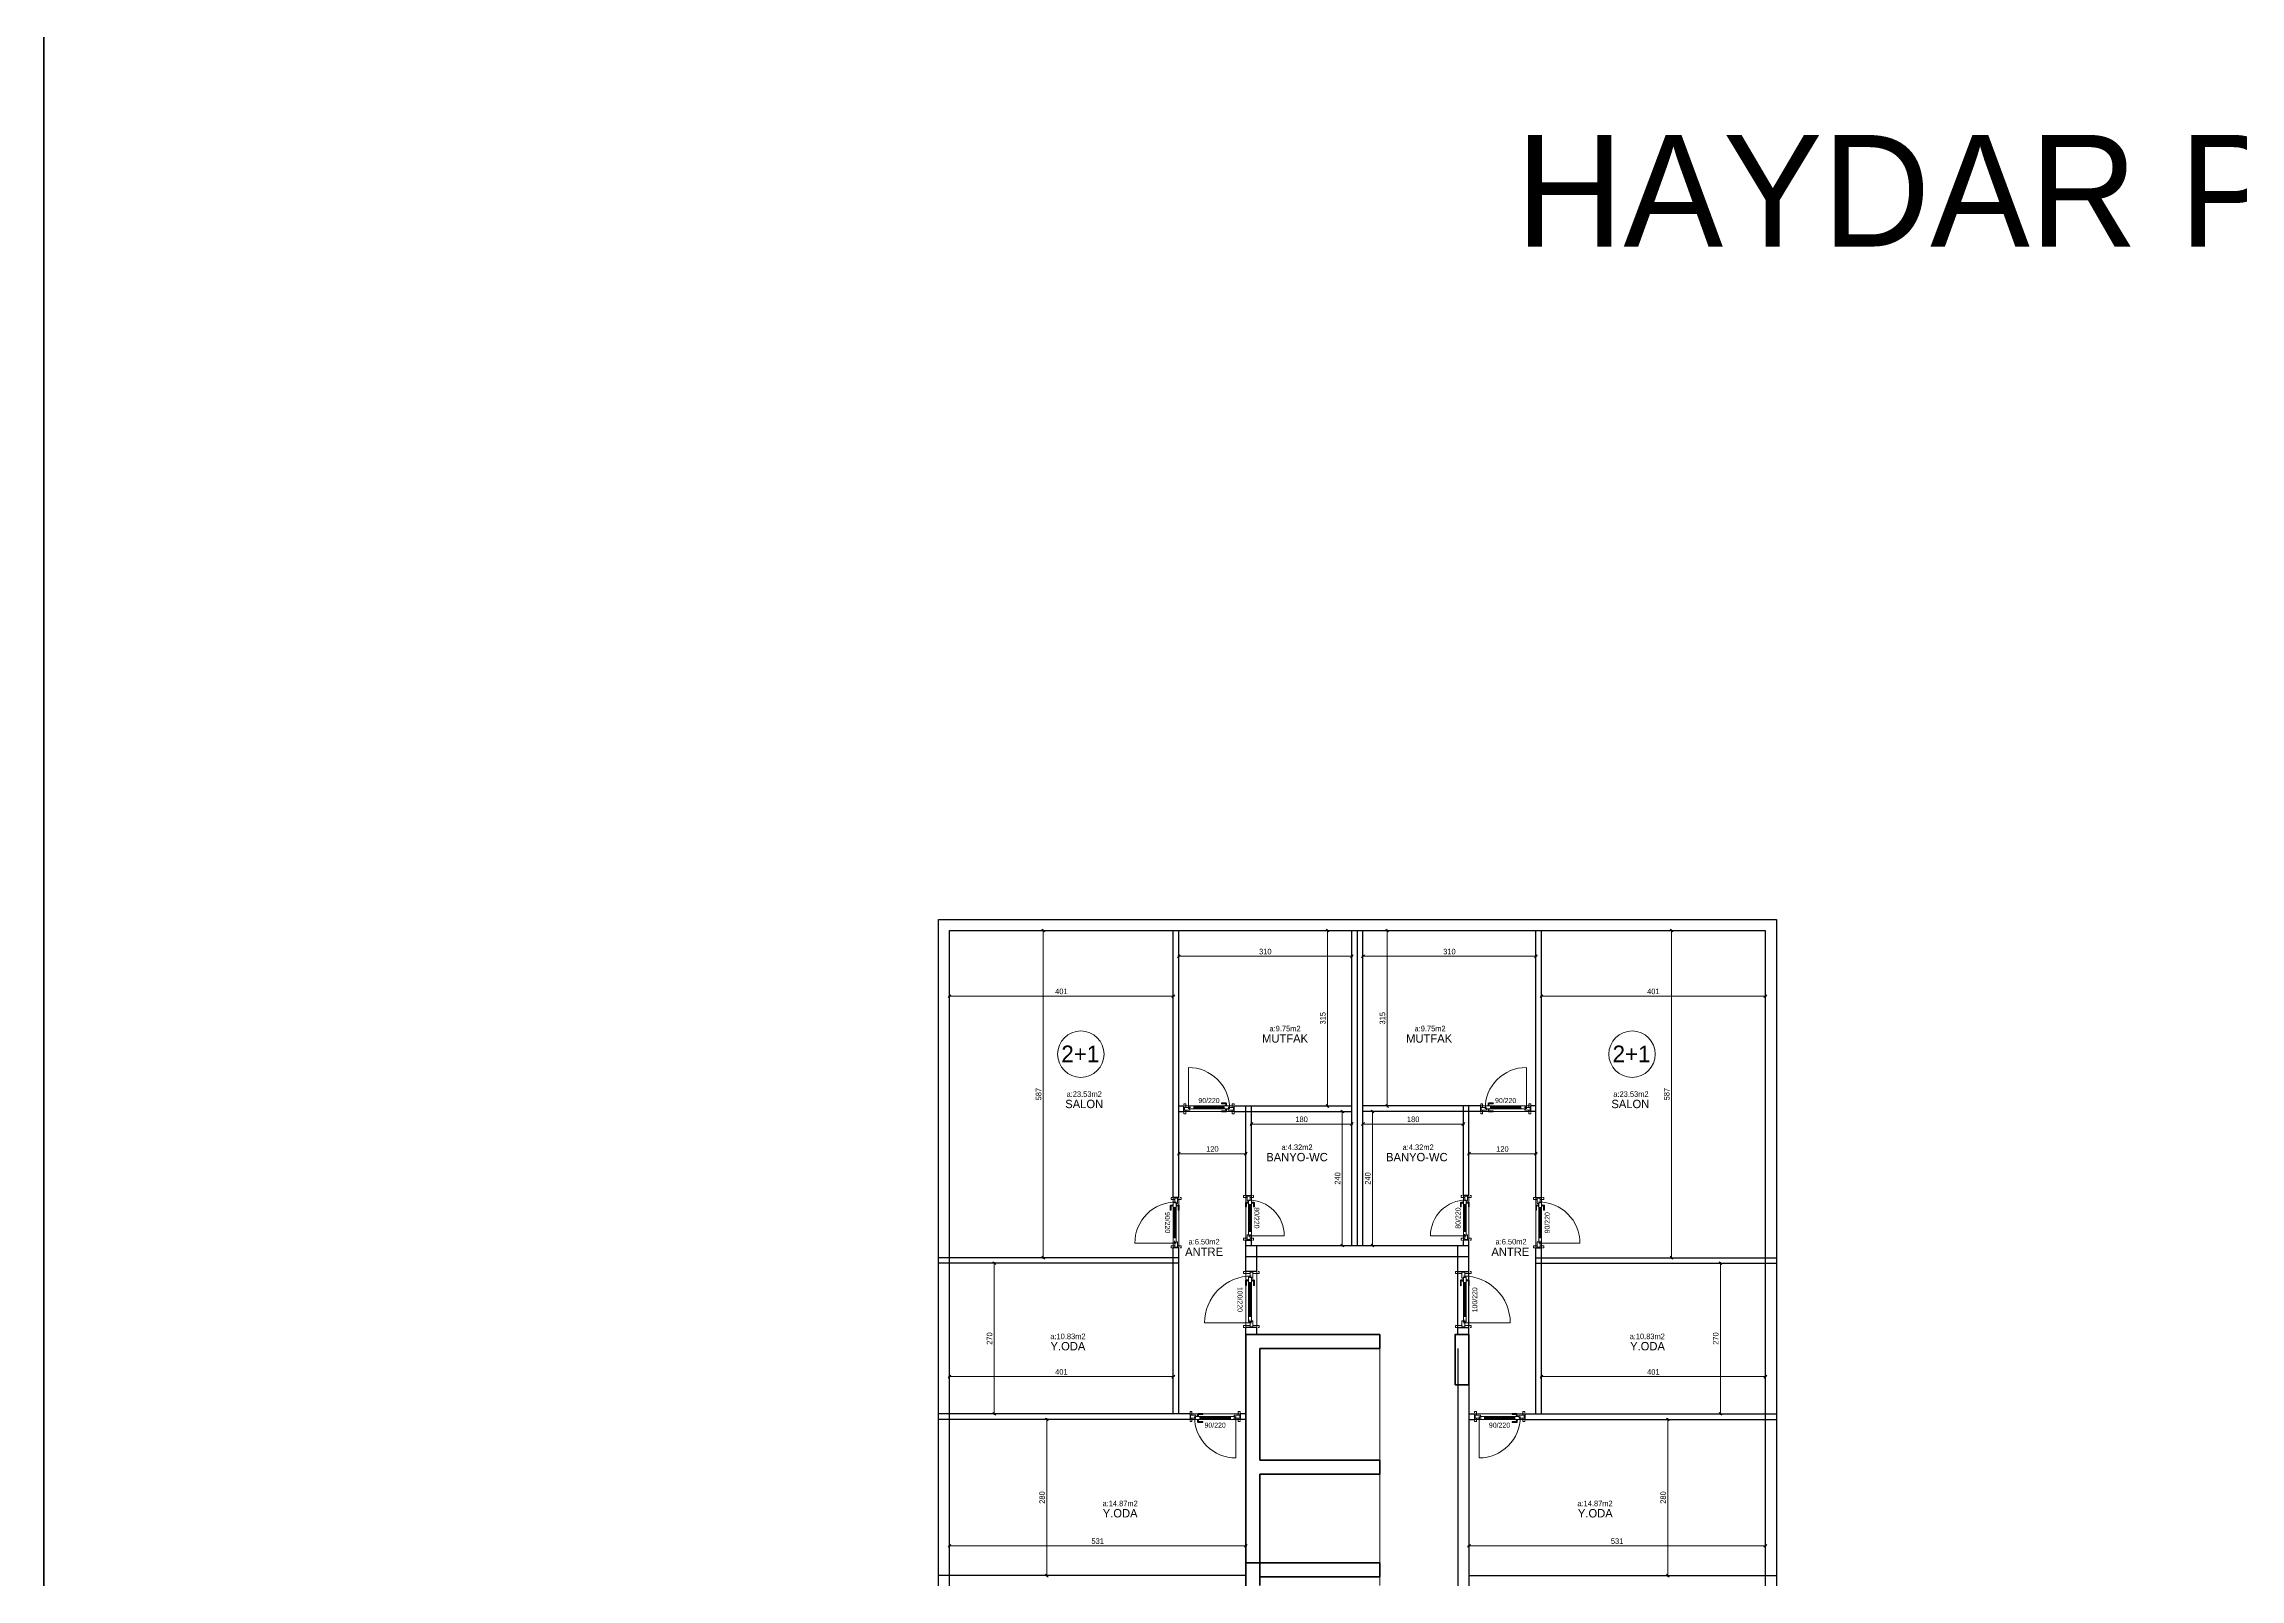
# Model space of a CAD drawing. Header units: centimetres. Extents: x 562865 to 1310255, y -148070 to 32737.
# Drawn here: x 618943 to 622880, y 3708 to 6461 of the extents above; entities that cross this region are included whole.
import ezdxf
from ezdxf.enums import TextEntityAlignment as Align

# ---------------------------------------------------------------- set-up
doc = ezdxf.new("R2010")
doc.units = ezdxf.units.CM
doc.header["$LTSCALE"] = 2.5
doc.layers.get('0').update_dxf_attribs({"color": 86})
for name, color, linetype in [('alan', 7, 'Continuous'), ('kapi-yazi', 7, 'Continuous'), ('mahal', 7, 'Continuous')]:
    doc.layers.add(name, color=color, linetype=linetype)
for name, color, linetype, lineweight in [('DUVAR', 4, 'Continuous', 30), ('duvar-kesim', 7, 'Continuous', 0), ('iç ölçü', 106, 'Continuous', 18), ('kapi', 9, 'Continuous', 0), ('kolon', 1, 'Continuous', 53), ('Z_YOL_ADI', 7, 'Continuous', 0)]:
    doc.layers.add(name, color=color, linetype=linetype, lineweight=lineweight)
doc.styles.add('PINAR', font='comic.ttf')
doc.dimstyles.new('TEMİZ ÖLÇÜ', dxfattribs={"dimtxt": 10, "dimasz": 5, "dimexe": 1.8, "dimexo": 0.625, "dimgap": 3, "dimtad": 1, "dimdec": 0, "dimrnd": 0.5, "dimzin": 1, "dimdsep": 46, "dimtxsty": 'PINAR', "dimblk": 'OBLIQUE', "dimcen": 0.9, "dimdle": 2, "dimclrd": 256, "dimclre": 256, "dimclrt": 7, "dimadec": 0, "dimazin": 0, "dimtfac": 1, "dimtdec": 0, "dimtofl": 0, "dimtmove": 2, "dimatfit": 2, "dimfxl": 10, "dimfxlon": 1, "dimlwd": -1, "dimlwe": -1, "dimarcsym": 0})

# ---------------------------------------------------------------- blocks, each defined once
blk = doc.blocks.new('fm-door1')
at = {"linetype": 'Continuous'}
for p, q in [((0, 25), (0, -25)), ((100, 25), (0, 25)), ((80, 32), (80, 0)), ((84, 28), (128, 28)), ((90, 50), (910, 50)), ((90, 50), (90, 30)), ((100, 30), (90, 30)), ((100, 30), (100, -5)), ((100, 30), (100, -5)), ((100, 0), (900, 0)), ((190, 50), (190, 0)), ((810, 50), (810, 0)), ((910, 30), (900, 30)), ((900, 30), (900, -5)), ((900, 25), (1000, 25)), ((910, 50), (910, 30)), ((1000, 25), (1000, -25)), ((110, -25), (0, -25)), ((100, -5), (110, -5)), ((110, -5), (100, -5)), ((110, -5), (110, -25)), ((110, -25), (110, -5)), ((890, -25), (890, -5)), ((890, -5), (900, -5)), ((890, -25), (1000, -25))]:
    blk.add_line(p, q, dxfattribs=at)
at = {"color": 8, "linetype": 'Continuous'}
for p, q in [((190, 35), (810, 35)), ((190, 15), (810, 15))]:
    blk.add_line(p, q, dxfattribs=at)
at = {"linetype": 'Continuous'}
for points in [[(858, 58), (858, 89, 0.414214), (842, 104), (759, 104, 1), (759, 89), (835, 89, -0.414214), (842, 81), (842, 58)], [(858, -8), (858, -39, -0.414214), (842, -54), (759, -54, -1), (759, -39), (835, -39, 0.414214), (842, -31), (842, -8)]]:
    blk.add_lwpolyline(points, format="xyb", dxfattribs=at)
for points in [[(869, 50), (869, 58), (831, 58), (831, 50)], [(869, 0), (869, -8), (831, -8), (831, 0)]]:
    blk.add_lwpolyline(points, dxfattribs=at)
blk.add_circle((84, 32), 4.26, dxfattribs=at)
blk = doc.blocks.new('_Oblique')
at = {"color": 0, "linetype": 'ByBlock', "lineweight": -2}
blk.add_line((-0.5, -0.5), (0.5, 0.5), dxfattribs=at)
blk = doc.blocks.new('*D1067')
at = {"layer": 'Defpoints', "color": 0}
for p in [(620632.1, 4274.7), (620646.8, 4274.7), (620632.1, 4004.7)]:
    blk.add_point(p, dxfattribs=at)
at = {"layer": 'iç ölçü'}
for p, q in [((620636.8, 4274.7), (620648.6, 4274.7)), ((620646.8, 4002.7), (620646.8, 4276.7)), ((620636.8, 4004.7), (620648.6, 4004.7))]:
    blk.add_line(p, q, dxfattribs=at)
at = {"layer": 'iç ölçü', "linetype": 'ByBlock', "xscale": 5, "yscale": 5, "zscale": 5}
for p, rotation in [((620646.8, 4274.7), 90), ((620646.8, 4004.7), 270)]:
    blk.add_blockref('_Oblique', p, dxfattribs=dict(at, rotation=rotation))
at = {"layer": 'iç ölçü', "color": 7, "insert": (620638.3, 4139.7), "char_height": 10, "attachment_point": 5, "rotation": 90, "style": 'PINAR'}
blk.add_mtext('270', dxfattribs=at)
blk = doc.blocks.new('*D1068')
at = {"layer": 'Defpoints', "color": 0}
for p in [(620967.7, 4071.4), (620566.5, 4044.2), (620967.7, 4044.2)]:
    blk.add_point(p, dxfattribs=at)
at = {"layer": 'iç ölçü'}
for p, q in [((620564.5, 4071.4), (620969.7, 4071.4)), ((620566.5, 4061.4), (620566.5, 4073.2)), ((620967.7, 4061.4), (620967.7, 4073.2))]:
    blk.add_line(p, q, dxfattribs=at)
at = {"layer": 'iç ölçü', "linetype": 'ByBlock', "xscale": 5, "yscale": 5, "zscale": 5, "rotation": 180}
blk.add_blockref('_Oblique', (620566.5, 4071.4), dxfattribs=at)
at = {"layer": 'iç ölçü', "linetype": 'ByBlock', "xscale": 5, "yscale": 5, "zscale": 5}
blk.add_blockref('_Oblique', (620967.7, 4071.4), dxfattribs=at)
at = {"layer": 'iç ölçü', "color": 7, "insert": (620767.1, 4079.8), "char_height": 10, "attachment_point": 5, "style": 'PINAR'}
blk.add_mtext('401', dxfattribs=at)
blk = doc.blocks.new('*D1069')
at = {"layer": 'Defpoints', "color": 0}
for p in [(620741, 3994.7), (620833.4, 3994.7), (620833.4, 3714.7)]:
    blk.add_point(p, dxfattribs=at)
at = {"layer": 'iç ölçü'}
for p, q in [((620751, 3994.7), (620739.2, 3994.7)), ((620741, 3712.7), (620741, 3996.7)), ((620751, 3714.7), (620739.2, 3714.7))]:
    blk.add_line(p, q, dxfattribs=at)
at = {"layer": 'iç ölçü', "linetype": 'ByBlock', "xscale": 5, "yscale": 5, "zscale": 5}
for p, rotation in [((620741, 3994.7), 90), ((620741, 3714.7), 270)]:
    blk.add_blockref('_Oblique', p, dxfattribs=dict(at, rotation=rotation))
at = {"layer": 'iç ölçü', "color": 7, "insert": (620732.6, 3854.7), "char_height": 10, "attachment_point": 5, "rotation": 90, "style": 'PINAR'}
blk.add_mtext('280', dxfattribs=at)
blk = doc.blocks.new('*D1070')
at = {"layer": 'Defpoints', "color": 0}
for p in [(620566.5, 3768.9), (621097.7, 3768.9), (621097.7, 3767.9)]:
    blk.add_point(p, dxfattribs=at)
at = {"layer": 'iç ölçü'}
for p, q in [((620564.5, 3767.9), (621099.7, 3767.9)), ((620566.5, 3768.3), (620566.5, 3766.1)), ((621097.7, 3768.3), (621097.7, 3766.1))]:
    blk.add_line(p, q, dxfattribs=at)
at = {"layer": 'iç ölçü', "linetype": 'ByBlock', "xscale": 5, "yscale": 5, "zscale": 5, "rotation": 180}
blk.add_blockref('_Oblique', (620566.5, 3767.9), dxfattribs=at)
at = {"layer": 'iç ölçü', "linetype": 'ByBlock', "xscale": 5, "yscale": 5, "zscale": 5}
blk.add_blockref('_Oblique', (621097.7, 3767.9), dxfattribs=at)
at = {"layer": 'iç ölçü', "color": 7, "insert": (620832.1, 3776.4), "char_height": 10, "attachment_point": 5, "style": 'PINAR'}
blk.add_mtext('531', dxfattribs=at)
blk = doc.blocks.new('*D1071')
at = {"layer": 'Defpoints', "color": 0}
for p in [(620734.6, 4871.2), (620812.5, 4871.2), (620812.5, 4284.7)]:
    blk.add_point(p, dxfattribs=at)
at = {"layer": 'iç ölçü'}
for p, q in [((620744.6, 4871.2), (620732.8, 4871.2)), ((620734.6, 4282.7), (620734.6, 4873.2)), ((620744.6, 4284.7), (620732.8, 4284.7))]:
    blk.add_line(p, q, dxfattribs=at)
at = {"layer": 'iç ölçü', "linetype": 'ByBlock', "xscale": 5, "yscale": 5, "zscale": 5}
for p, rotation in [((620734.6, 4871.2), 90), ((620734.6, 4284.7), 270)]:
    blk.add_blockref('_Oblique', p, dxfattribs=dict(at, rotation=rotation))
at = {"layer": 'iç ölçü', "color": 7, "insert": (620726.2, 4577.9), "char_height": 10, "attachment_point": 5, "rotation": 90, "style": 'PINAR'}
blk.add_mtext('587', dxfattribs=at)
blk = doc.blocks.new('*D1072')
at = {"layer": 'Defpoints', "color": 0}
for p in [(620566.5, 4731.4), (620967.7, 4753.7), (620967.7, 4731.4)]:
    blk.add_point(p, dxfattribs=at)
at = {"layer": 'iç ölçü'}
for p, q in [((620564.5, 4753.7), (620969.7, 4753.7)), ((620566.5, 4743.7), (620566.5, 4755.5)), ((620967.7, 4743.7), (620967.7, 4755.5))]:
    blk.add_line(p, q, dxfattribs=at)
at = {"layer": 'iç ölçü', "linetype": 'ByBlock', "xscale": 5, "yscale": 5, "zscale": 5, "rotation": 180}
blk.add_blockref('_Oblique', (620566.5, 4753.7), dxfattribs=at)
at = {"layer": 'iç ölçü', "linetype": 'ByBlock', "xscale": 5, "yscale": 5, "zscale": 5}
blk.add_blockref('_Oblique', (620967.7, 4753.7), dxfattribs=at)
at = {"layer": 'iç ölçü', "color": 7, "insert": (620767.1, 4762.1), "char_height": 10, "attachment_point": 5, "style": 'PINAR'}
blk.add_mtext('401', dxfattribs=at)
blk = doc.blocks.new('*D1073')
at = {"layer": 'Defpoints', "color": 0}
for p in [(621182.2, 4871.2), (621244.3, 4871.2), (621182.2, 4556.7)]:
    blk.add_point(p, dxfattribs=at)
at = {"layer": 'iç ölçü'}
for p, q in [((621234.3, 4871.2), (621246.1, 4871.2)), ((621244.3, 4554.7), (621244.3, 4873.2)), ((621234.3, 4556.7), (621246.1, 4556.7))]:
    blk.add_line(p, q, dxfattribs=at)
at = {"layer": 'iç ölçü', "linetype": 'ByBlock', "xscale": 5, "yscale": 5, "zscale": 5}
for p, rotation in [((621244.3, 4871.2), 90), ((621244.3, 4556.7), 270)]:
    blk.add_blockref('_Oblique', p, dxfattribs=dict(at, rotation=rotation))
at = {"layer": 'iç ölçü', "color": 7, "insert": (621235.8, 4713.9), "char_height": 10, "attachment_point": 5, "rotation": 90, "style": 'PINAR'}
blk.add_mtext('315', dxfattribs=at)
blk = doc.blocks.new('*D1074')
at = {"layer": 'Defpoints', "color": 0}
for p in [(620977.7, 4825), (620977.7, 4803.8), (621287.7, 4803.8)]:
    blk.add_point(p, dxfattribs=at)
at = {"layer": 'iç ölçü'}
for p, q in [((621289.7, 4825), (620975.7, 4825)), ((620977.7, 4815), (620977.7, 4826.8)), ((621287.7, 4815), (621287.7, 4826.8))]:
    blk.add_line(p, q, dxfattribs=at)
at = {"layer": 'iç ölçü', "linetype": 'ByBlock', "xscale": 5, "yscale": 5, "zscale": 5, "rotation": 180}
blk.add_blockref('_Oblique', (620977.7, 4825), dxfattribs=at)
at = {"layer": 'iç ölçü', "linetype": 'ByBlock', "xscale": 5, "yscale": 5, "zscale": 5}
blk.add_blockref('_Oblique', (621287.7, 4825), dxfattribs=at)
at = {"layer": 'iç ölçü', "color": 7, "insert": (621132.7, 4833.4), "char_height": 10, "attachment_point": 5, "style": 'PINAR'}
blk.add_mtext('310', dxfattribs=at)
blk = doc.blocks.new('*D1075')
at = {"layer": 'Defpoints', "color": 0}
for p in [(621219.7, 4546.7), (621219.7, 4306.7), (621270.6, 4306.7)]:
    blk.add_point(p, dxfattribs=at)
at = {"layer": 'iç ölçü'}
for p, q in [((621260.6, 4546.7), (621272.4, 4546.7)), ((621270.6, 4548.7), (621270.6, 4304.7)), ((621260.6, 4306.7), (621272.4, 4306.7))]:
    blk.add_line(p, q, dxfattribs=at)
at = {"layer": 'iç ölçü', "linetype": 'ByBlock', "xscale": 5, "yscale": 5, "zscale": 5}
for p, rotation in [((621270.6, 4546.7), 90), ((621270.6, 4306.7), 270)]:
    blk.add_blockref('_Oblique', p, dxfattribs=dict(at, rotation=rotation))
at = {"layer": 'iç ölçü', "color": 7, "insert": (621262.2, 4426.7), "char_height": 10, "attachment_point": 5, "rotation": 90, "style": 'PINAR'}
blk.add_mtext('240', dxfattribs=at)
blk = doc.blocks.new('*D1076')
at = {"layer": 'Defpoints', "color": 0}
for p in [(621107.7, 4524.3), (621107.7, 4425.7), (621287.7, 4357.6)]:
    blk.add_point(p, dxfattribs=at)
at = {"layer": 'iç ölçü'}
for p, q in [((621289.7, 4524.3), (621105.7, 4524.3)), ((621107.7, 4514.3), (621107.7, 4526.1)), ((621287.7, 4514.3), (621287.7, 4526.1))]:
    blk.add_line(p, q, dxfattribs=at)
at = {"layer": 'iç ölçü', "linetype": 'ByBlock', "xscale": 5, "yscale": 5, "zscale": 5, "rotation": 180}
blk.add_blockref('_Oblique', (621107.7, 4524.3), dxfattribs=at)
at = {"layer": 'iç ölçü', "linetype": 'ByBlock', "xscale": 5, "yscale": 5, "zscale": 5}
blk.add_blockref('_Oblique', (621287.7, 4524.3), dxfattribs=at)
at = {"layer": 'iç ölçü', "color": 7, "insert": (621197.7, 4532.7), "char_height": 10, "attachment_point": 5, "style": 'PINAR'}
blk.add_mtext('180', dxfattribs=at)
blk = doc.blocks.new('*D1077')
at = {"layer": 'Defpoints', "color": 0}
for p in [(620977.7, 4502.4), (621097.7, 4502.4), (620977.7, 4471.1)]:
    blk.add_point(p, dxfattribs=at)
at = {"layer": 'iç ölçü'}
for p, q in [((621099.7, 4471.1), (620975.7, 4471.1)), ((620977.7, 4481.1), (620977.7, 4469.3)), ((621097.7, 4481.1), (621097.7, 4469.3))]:
    blk.add_line(p, q, dxfattribs=at)
at = {"layer": 'iç ölçü', "linetype": 'ByBlock', "xscale": 5, "yscale": 5, "zscale": 5, "rotation": 180}
blk.add_blockref('_Oblique', (620977.7, 4471.1), dxfattribs=at)
at = {"layer": 'iç ölçü', "linetype": 'ByBlock', "xscale": 5, "yscale": 5, "zscale": 5}
blk.add_blockref('_Oblique', (621097.7, 4471.1), dxfattribs=at)
at = {"layer": 'iç ölçü', "color": 7, "insert": (621037.7, 4479.5), "char_height": 10, "attachment_point": 5, "style": 'PINAR'}
blk.add_mtext('120', dxfattribs=at)
blk = doc.blocks.new('*D1078')
at = {"layer": 'Defpoints', "color": 0}
for p in [(621948.6, 4274.7), (621963.4, 4274.7), (621963.4, 4004.7)]:
    blk.add_point(p, dxfattribs=at)
at = {"layer": 'iç ölçü'}
for p, q in [((621958.6, 4274.7), (621946.8, 4274.7)), ((621948.6, 4002.7), (621948.6, 4276.7)), ((621958.6, 4004.7), (621946.8, 4004.7))]:
    blk.add_line(p, q, dxfattribs=at)
at = {"layer": 'iç ölçü', "linetype": 'ByBlock', "xscale": 5, "yscale": 5, "zscale": 5}
for p, rotation in [((621948.6, 4274.7), 90), ((621948.6, 4004.7), 270)]:
    blk.add_blockref('_Oblique', p, dxfattribs=dict(at, rotation=rotation))
at = {"layer": 'iç ölçü', "color": 7, "insert": (621940.1, 4139.7), "char_height": 10, "attachment_point": 5, "rotation": 90, "style": 'PINAR'}
blk.add_mtext('270', dxfattribs=at)
blk = doc.blocks.new('*D1079')
at = {"layer": 'Defpoints', "color": 0}
for p in [(621627.7, 4071.4), (621627.7, 4044.2), (622028.9, 4044.2)]:
    blk.add_point(p, dxfattribs=at)
at = {"layer": 'iç ölçü'}
for p, q in [((622030.9, 4071.4), (621625.7, 4071.4)), ((621627.7, 4061.4), (621627.7, 4073.2)), ((622028.9, 4061.4), (622028.9, 4073.2))]:
    blk.add_line(p, q, dxfattribs=at)
at = {"layer": 'iç ölçü', "linetype": 'ByBlock', "xscale": 5, "yscale": 5, "zscale": 5, "rotation": 180}
blk.add_blockref('_Oblique', (621627.7, 4071.4), dxfattribs=at)
at = {"layer": 'iç ölçü', "linetype": 'ByBlock', "xscale": 5, "yscale": 5, "zscale": 5}
blk.add_blockref('_Oblique', (622028.9, 4071.4), dxfattribs=at)
at = {"layer": 'iç ölçü', "color": 7, "insert": (621828.3, 4079.8), "char_height": 10, "attachment_point": 5, "style": 'PINAR'}
blk.add_mtext('401', dxfattribs=at)
blk = doc.blocks.new('*D1080')
at = {"layer": 'Defpoints', "color": 0}
for p in [(621762, 3994.7), (621854.4, 3994.7), (621762, 3714.7)]:
    blk.add_point(p, dxfattribs=at)
at = {"layer": 'iç ölçü'}
for p, q in [((621844.4, 3994.7), (621856.2, 3994.7)), ((621854.4, 3712.7), (621854.4, 3996.7)), ((621844.4, 3714.7), (621856.2, 3714.7))]:
    blk.add_line(p, q, dxfattribs=at)
at = {"layer": 'iç ölçü', "linetype": 'ByBlock', "xscale": 5, "yscale": 5, "zscale": 5}
for p, rotation in [((621854.4, 3994.7), 90), ((621854.4, 3714.7), 270)]:
    blk.add_blockref('_Oblique', p, dxfattribs=dict(at, rotation=rotation))
at = {"layer": 'iç ölçü', "color": 7, "insert": (621845.9, 3854.7), "char_height": 10, "attachment_point": 5, "rotation": 90, "style": 'PINAR'}
blk.add_mtext('280', dxfattribs=at)
blk = doc.blocks.new('*D1081')
at = {"layer": 'Defpoints', "color": 0}
for p in [(621497.7, 3768.9), (621497.7, 3767.9), (622028.9, 3768.9)]:
    blk.add_point(p, dxfattribs=at)
at = {"layer": 'iç ölçü'}
for p, q in [((622030.9, 3767.9), (621495.7, 3767.9)), ((621497.7, 3768.3), (621497.7, 3766.1)), ((622028.9, 3768.3), (622028.9, 3766.1))]:
    blk.add_line(p, q, dxfattribs=at)
at = {"layer": 'iç ölçü', "linetype": 'ByBlock', "xscale": 5, "yscale": 5, "zscale": 5, "rotation": 180}
blk.add_blockref('_Oblique', (621497.7, 3767.9), dxfattribs=at)
at = {"layer": 'iç ölçü', "linetype": 'ByBlock', "xscale": 5, "yscale": 5, "zscale": 5}
blk.add_blockref('_Oblique', (622028.9, 3767.9), dxfattribs=at)
at = {"layer": 'iç ölçü', "color": 7, "insert": (621763.3, 3776.4), "char_height": 10, "attachment_point": 5, "style": 'PINAR'}
blk.add_mtext('531', dxfattribs=at)
blk = doc.blocks.new('*D1082')
at = {"layer": 'Defpoints', "color": 0}
for p in [(621782.9, 4871.2), (621860.8, 4871.2), (621782.9, 4284.7)]:
    blk.add_point(p, dxfattribs=at)
at = {"layer": 'iç ölçü'}
for p, q in [((621850.8, 4871.2), (621862.6, 4871.2)), ((621860.8, 4282.7), (621860.8, 4873.2)), ((621850.8, 4284.7), (621862.6, 4284.7))]:
    blk.add_line(p, q, dxfattribs=at)
at = {"layer": 'iç ölçü', "linetype": 'ByBlock', "xscale": 5, "yscale": 5, "zscale": 5}
for p, rotation in [((621860.8, 4871.2), 90), ((621860.8, 4284.7), 270)]:
    blk.add_blockref('_Oblique', p, dxfattribs=dict(at, rotation=rotation))
at = {"layer": 'iç ölçü', "color": 7, "insert": (621852.3, 4577.9), "char_height": 10, "attachment_point": 5, "rotation": 90, "style": 'PINAR'}
blk.add_mtext('587', dxfattribs=at)
blk = doc.blocks.new('*D1083')
at = {"layer": 'Defpoints', "color": 0}
for p in [(621627.7, 4753.7), (621627.7, 4731.4), (622028.9, 4731.4)]:
    blk.add_point(p, dxfattribs=at)
at = {"layer": 'iç ölçü'}
for p, q in [((622030.9, 4753.7), (621625.7, 4753.7)), ((621627.7, 4743.7), (621627.7, 4755.5)), ((622028.9, 4743.7), (622028.9, 4755.5))]:
    blk.add_line(p, q, dxfattribs=at)
at = {"layer": 'iç ölçü', "linetype": 'ByBlock', "xscale": 5, "yscale": 5, "zscale": 5, "rotation": 180}
blk.add_blockref('_Oblique', (621627.7, 4753.7), dxfattribs=at)
at = {"layer": 'iç ölçü', "linetype": 'ByBlock', "xscale": 5, "yscale": 5, "zscale": 5}
blk.add_blockref('_Oblique', (622028.9, 4753.7), dxfattribs=at)
at = {"layer": 'iç ölçü', "color": 7, "insert": (621828.3, 4762.1), "char_height": 10, "attachment_point": 5, "style": 'PINAR'}
blk.add_mtext('401', dxfattribs=at)
blk = doc.blocks.new('*D1084')
at = {"layer": 'Defpoints', "color": 0}
for p in [(621351.1, 4871.2), (621413.2, 4871.2), (621413.2, 4556.7)]:
    blk.add_point(p, dxfattribs=at)
at = {"layer": 'iç ölçü'}
for p, q in [((621361.1, 4871.2), (621349.3, 4871.2)), ((621351.1, 4554.7), (621351.1, 4873.2)), ((621361.1, 4556.7), (621349.3, 4556.7))]:
    blk.add_line(p, q, dxfattribs=at)
at = {"layer": 'iç ölçü', "linetype": 'ByBlock', "xscale": 5, "yscale": 5, "zscale": 5}
for p, rotation in [((621351.1, 4871.2), 90), ((621351.1, 4556.7), 270)]:
    blk.add_blockref('_Oblique', p, dxfattribs=dict(at, rotation=rotation))
at = {"layer": 'iç ölçü', "color": 7, "insert": (621342.6, 4713.9), "char_height": 10, "attachment_point": 5, "rotation": 90, "style": 'PINAR'}
blk.add_mtext('315', dxfattribs=at)
blk = doc.blocks.new('*D1085')
at = {"layer": 'Defpoints', "color": 0}
for p in [(621307.7, 4803.8), (621617.7, 4825), (621617.7, 4803.8)]:
    blk.add_point(p, dxfattribs=at)
at = {"layer": 'iç ölçü'}
for p, q in [((621305.7, 4825), (621619.7, 4825)), ((621307.7, 4815), (621307.7, 4826.8)), ((621617.7, 4815), (621617.7, 4826.8))]:
    blk.add_line(p, q, dxfattribs=at)
at = {"layer": 'iç ölçü', "linetype": 'ByBlock', "xscale": 5, "yscale": 5, "zscale": 5, "rotation": 180}
blk.add_blockref('_Oblique', (621307.7, 4825), dxfattribs=at)
at = {"layer": 'iç ölçü', "linetype": 'ByBlock', "xscale": 5, "yscale": 5, "zscale": 5}
blk.add_blockref('_Oblique', (621617.7, 4825), dxfattribs=at)
at = {"layer": 'iç ölçü', "color": 7, "insert": (621462.7, 4833.4), "char_height": 10, "attachment_point": 5, "style": 'PINAR'}
blk.add_mtext('310', dxfattribs=at)
blk = doc.blocks.new('*D1086')
at = {"layer": 'Defpoints', "color": 0}
for p in [(621375.7, 4546.7), (621324.8, 4306.7), (621375.7, 4306.7)]:
    blk.add_point(p, dxfattribs=at)
at = {"layer": 'iç ölçü'}
for p, q in [((621334.8, 4546.7), (621323, 4546.7)), ((621324.8, 4548.7), (621324.8, 4304.7)), ((621334.8, 4306.7), (621323, 4306.7))]:
    blk.add_line(p, q, dxfattribs=at)
at = {"layer": 'iç ölçü', "linetype": 'ByBlock', "xscale": 5, "yscale": 5, "zscale": 5}
for p, rotation in [((621324.8, 4546.7), 90), ((621324.8, 4306.7), 270)]:
    blk.add_blockref('_Oblique', p, dxfattribs=dict(at, rotation=rotation))
at = {"layer": 'iç ölçü', "color": 7, "insert": (621316.4, 4426.7), "char_height": 10, "attachment_point": 5, "rotation": 90, "style": 'PINAR'}
blk.add_mtext('240', dxfattribs=at)
blk = doc.blocks.new('*D1087')
at = {"layer": 'Defpoints', "color": 0}
for p in [(621487.7, 4524.3), (621487.7, 4425.7), (621307.7, 4357.6)]:
    blk.add_point(p, dxfattribs=at)
at = {"layer": 'iç ölçü'}
for p, q in [((621305.7, 4524.3), (621489.7, 4524.3)), ((621307.7, 4514.3), (621307.7, 4526.1)), ((621487.7, 4514.3), (621487.7, 4526.1))]:
    blk.add_line(p, q, dxfattribs=at)
at = {"layer": 'iç ölçü', "linetype": 'ByBlock', "xscale": 5, "yscale": 5, "zscale": 5, "rotation": 180}
blk.add_blockref('_Oblique', (621307.7, 4524.3), dxfattribs=at)
at = {"layer": 'iç ölçü', "linetype": 'ByBlock', "xscale": 5, "yscale": 5, "zscale": 5}
blk.add_blockref('_Oblique', (621487.7, 4524.3), dxfattribs=at)
at = {"layer": 'iç ölçü', "color": 7, "insert": (621397.7, 4532.7), "char_height": 10, "attachment_point": 5, "style": 'PINAR'}
blk.add_mtext('180', dxfattribs=at)
blk = doc.blocks.new('*D1088')
at = {"layer": 'Defpoints', "color": 0}
for p in [(621497.7, 4502.4), (621617.7, 4502.4), (621617.7, 4471.1)]:
    blk.add_point(p, dxfattribs=at)
at = {"layer": 'iç ölçü'}
for p, q in [((621495.7, 4471.1), (621619.7, 4471.1)), ((621497.7, 4481.1), (621497.7, 4469.3)), ((621617.7, 4481.1), (621617.7, 4469.3))]:
    blk.add_line(p, q, dxfattribs=at)
at = {"layer": 'iç ölçü', "linetype": 'ByBlock', "xscale": 5, "yscale": 5, "zscale": 5, "rotation": 180}
blk.add_blockref('_Oblique', (621497.7, 4471.1), dxfattribs=at)
at = {"layer": 'iç ölçü', "linetype": 'ByBlock', "xscale": 5, "yscale": 5, "zscale": 5}
blk.add_blockref('_Oblique', (621617.7, 4471.1), dxfattribs=at)
at = {"layer": 'iç ölçü', "color": 7, "insert": (621557.7, 4479.5), "char_height": 10, "attachment_point": 5, "style": 'PINAR'}
blk.add_mtext('120', dxfattribs=at)

msp = doc.modelspace()

# ---------------------------------------------------------------- linework, layer by layer
at = {"layer": 'DUVAR'}
for p, q in [((620967.7, 4392.6), (620967.7, 4871.2)), ((620977.7, 4392.6), (620977.7, 4871.2)), ((621287.7, 4306.7), (621287.7, 4871.2)), ((621287.7, 4306.7), (621287.7, 4871.2)), ((621297.7, 4306.7), (621297.7, 4871.2)), ((621297.7, 4306.7), (621297.7, 4871.2)), ((621307.7, 4306.7), (621307.7, 4871.2)), ((621307.7, 4306.7), (621307.7, 4871.2)), ((621617.7, 4392.6), (621617.7, 4871.2)), ((621627.7, 4392.6), (621627.7, 4871.2)), ((620977.7, 4556.7), (620986.7, 4556.7)), ((620977.7, 4546.7), (620986.7, 4546.7)), ((620986.7, 4546.7), (620986.7, 4556.7)), ((621076.7, 4556.7), (621287.7, 4556.7)), ((621076.7, 4546.7), (621076.7, 4556.7)), ((621076.7, 4546.7), (621287.7, 4546.7)), ((621097.7, 4396), (621097.7, 4556.7)), ((621107.7, 4396), (621107.7, 4556.7)), ((621518.7, 4556.7), (621307.7, 4556.7)), ((621518.7, 4546.7), (621307.7, 4546.7)), ((621487.7, 4396), (621487.7, 4556.7)), ((621497.7, 4396), (621497.7, 4556.7)), ((621518.7, 4546.7), (621518.7, 4556.7)), ((621617.7, 4556.7), (621608.7, 4556.7)), ((621608.7, 4546.7), (621608.7, 4556.7)), ((621617.7, 4546.7), (621608.7, 4546.7)), ((620977.7, 4392.6), (620967.7, 4392.6)), ((621097.7, 4396), (621107.7, 4396)), ((621497.7, 4396), (621487.7, 4396)), ((621617.7, 4392.6), (621627.7, 4392.6)), ((620967.7, 4004.7), (620967.7, 4302.6)), ((620977.7, 4302.6), (620967.7, 4302.6)), ((620977.7, 4004.7), (620977.7, 4302.6)), ((621097.7, 4259.7), (621097.7, 4316)), ((621097.7, 4316), (621107.7, 4316)), ((621097.7, 4306.7), (621497.7, 4306.7)), ((621107.7, 4306.7), (621107.7, 4316)), ((621117.7, 4259.7), (621117.7, 4306.7)), ((621477.7, 4146.7), (621477.7, 4306.7)), ((621477.7, 4259.7), (621477.7, 4306.7)), ((621487.7, 4306.7), (621487.7, 4316)), ((621497.7, 4316), (621487.7, 4316)), ((621497.7, 4259.7), (621497.7, 4316)), ((621497.7, 4146.7), (621497.7, 4306.7)), ((621617.7, 4004.7), (621617.7, 4302.6)), ((621617.7, 4302.6), (621627.7, 4302.6)), ((621627.7, 4004.7), (621627.7, 4302.6)), ((620977.7, 4284.7), (620546.5, 4284.7)), ((620977.7, 4274.7), (620546.5, 4274.7)), ((621097.7, 4286.7), (621497.7, 4286.7)), ((621117.7, 4259.7), (621097.7, 4259.7)), ((621477.7, 4259.7), (621497.7, 4259.7)), ((621617.7, 4284.7), (622048.9, 4284.7)), ((621617.7, 4274.7), (622048.9, 4274.7)), ((621097.7, 4146.7), (621097.7, 4159.7)), ((621117.7, 4159.7), (621097.7, 4159.7)), ((621117.7, 4146.7), (621117.7, 4159.7)), ((621477.7, 4146.7), (621477.7, 4159.7)), ((621477.7, 4159.7), (621497.7, 4159.7)), ((621497.7, 4146.7), (621497.7, 4159.7)), ((621477.7, 4121.7), (621477.7, 3737.7)), ((621497.7, 4121.7), (621497.7, 3737.7)), ((621477.7, 4056.7), (621477.7, 3352.7)), ((621497.7, 4056.7), (621497.7, 3352.7)), ((620997.7, 4004.7), (620546.5, 4004.7)), ((620997.7, 3994.7), (620546.5, 3994.7)), ((620997.7, 4004.7), (620997.7, 3994.7)), ((621097.7, 4004.7), (621087.7, 4004.7)), ((621087.7, 4004.7), (621087.7, 3994.7)), ((621097.7, 3994.7), (621087.7, 3994.7)), ((621497.7, 4004.7), (621507.8, 4004.7)), ((621497.7, 3994.7), (621507.8, 3994.7)), ((621507.8, 4004.7), (621507.8, 3994.7)), ((621597.8, 4004.7), (622048.9, 4004.7)), ((621597.8, 4004.7), (621597.8, 3994.7)), ((621597.8, 3994.7), (622048.9, 3994.7)), ((621097.7, 3714.7), (620546.5, 3714.7)), ((621097.7, 3714.7), (620546.5, 3714.7)), ((621497.7, 3714.7), (622048.9, 3714.7)), ((621497.7, 3714.7), (622048.9, 3714.7))]:
    msp.add_line(p, q, dxfattribs=at)
for points in [[(620546.5, 4891.2), (622048.9, 4891.2), (622048.9, 2518.3), (620546.5, 2518.3)], [(620566.5, 4871.2), (622028.9, 4871.2), (622028.9, 2538.3), (620566.5, 2538.3)]]:
    msp.add_lwpolyline(points, close=True, dxfattribs=at)
at = {"layer": 'duvar-kesim'}
for p, q in [((620986.7, 4556.7), (621076.7, 4556.7)), ((620986.7, 4546.7), (621076.7, 4546.7)), ((621608.7, 4556.7), (621518.7, 4556.7)), ((621608.7, 4546.7), (621518.7, 4546.7)), ((620967.7, 4302.6), (620967.7, 4392.6)), ((620977.7, 4302.6), (620977.7, 4392.6)), ((621097.7, 4316), (621097.7, 4396)), ((621107.7, 4316), (621107.7, 4396)), ((621487.7, 4316), (621487.7, 4396)), ((621497.7, 4316), (621497.7, 4396)), ((621617.7, 4302.6), (621617.7, 4392.6)), ((621627.7, 4302.6), (621627.7, 4392.6)), ((621097.7, 4159.7), (621097.7, 4259.7)), ((621117.7, 4159.7), (621117.7, 4259.7)), ((621477.7, 4159.7), (621477.7, 4259.7)), ((621497.7, 4159.7), (621497.7, 4259.7)), ((621087.7, 4004.7), (620997.7, 4004.7)), ((621087.7, 3994.7), (620997.7, 3994.7)), ((621507.8, 4004.7), (621597.8, 4004.7)), ((621507.8, 3994.7), (621597.8, 3994.7))]:
    msp.add_line(p, q, dxfattribs=at)
at = {"layer": 'iç ölçü'}
for p, q in [((621337.7, 3921.7), (621337.7, 4121.7)), ((621337.7, 3696.7), (621337.7, 3896.7))]:
    msp.add_line(p, q, dxfattribs=at)
for centre in [(620801.9, 4649.5), (621790.1, 4649.5)]:
    msp.add_circle(centre, 41.6, dxfattribs=at)
at = {"layer": 'kapi'}
for points in [[(620994.7, 4551.7), (620994.7, 4625.7, -0.414214), (621068.7, 4551.7, -0.414214)], [(621600.7, 4551.7), (621600.7, 4625.7, 0.414214), (621526.7, 4551.7, 0.414214)], [(620972.7, 4310.6), (620898.7, 4310.6, -0.414214), (620972.7, 4384.6, -0.414214)], [(621102.7, 4324), (621166.7, 4324, 0.414214), (621102.7, 4388, 0.414214)], [(621492.7, 4324), (621428.7, 4324, -0.414214), (621492.7, 4388, -0.414214)], [(621622.7, 4310.6), (621696.7, 4310.6, 0.414214), (621622.7, 4384.6, 0.414214)], [(621107.7, 4167.7), (621023.7, 4167.7, -0.414214), (621107.7, 4251.7, -0.414214)], [(621487.7, 4167.7), (621571.7, 4167.7, 0.414214), (621487.7, 4251.7, 0.414214)], [(621079.7, 3999.7), (621079.7, 3925.7, -0.414214), (621005.7, 3999.7, -0.414214)], [(621515.8, 3999.7), (621515.8, 3925.7, 0.414214), (621589.8, 3999.7, 0.414214)]]:
    msp.add_lwpolyline(points, format="xyb", dxfattribs=at)
for points in [[(620986.7, 4558.7), (620986.7, 4560.7), (620990.2, 4560.7), (620990.2, 4554.2)], [(620986.7, 4544.7), (620986.7, 4542.7), (620990.2, 4542.7), (620990.2, 4549.2)], [(621076.7, 4558.7), (621076.7, 4560.7), (621073.2, 4560.7), (621073.2, 4554.2)], [(621076.7, 4544.7), (621076.7, 4542.7), (621073.2, 4542.7), (621073.2, 4549.2)], [(621518.7, 4558.7), (621518.7, 4560.7), (621522.2, 4560.7), (621522.2, 4554.2)], [(621518.7, 4544.7), (621518.7, 4542.7), (621522.2, 4542.7), (621522.2, 4549.2)], [(621608.7, 4558.7), (621608.7, 4560.7), (621605.2, 4560.7), (621605.2, 4554.2)], [(621608.7, 4544.7), (621608.7, 4542.7), (621605.2, 4542.7), (621605.2, 4549.2)], [(620965.7, 4392.6), (620963.7, 4392.6), (620963.7, 4389.1), (620970.2, 4389.1)], [(620979.7, 4392.6), (620981.7, 4392.6), (620981.7, 4389.1), (620975.2, 4389.1)], [(621095.7, 4396), (621093.7, 4396), (621093.7, 4392.5), (621100.2, 4392.5)], [(621109.7, 4396), (621111.7, 4396), (621111.7, 4392.5), (621105.2, 4392.5)], [(621485.7, 4396), (621483.7, 4396), (621483.7, 4392.5), (621490.2, 4392.5)], [(621499.7, 4396), (621501.7, 4396), (621501.7, 4392.5), (621495.2, 4392.5)], [(621615.7, 4392.6), (621613.7, 4392.6), (621613.7, 4389.1), (621620.2, 4389.1)], [(621629.7, 4392.6), (621631.7, 4392.6), (621631.7, 4389.1), (621625.2, 4389.1)], [(620965.7, 4302.6), (620963.7, 4302.6), (620963.7, 4306.1), (620970.2, 4306.1)], [(620979.7, 4302.6), (620981.7, 4302.6), (620981.7, 4306.1), (620975.2, 4306.1)], [(621095.7, 4316), (621093.7, 4316), (621093.7, 4319.5), (621100.2, 4319.5)], [(621109.7, 4316), (621111.7, 4316), (621111.7, 4319.5), (621105.2, 4319.5)], [(621485.7, 4316), (621483.7, 4316), (621483.7, 4319.5), (621490.2, 4319.5)], [(621499.7, 4316), (621501.7, 4316), (621501.7, 4319.5), (621495.2, 4319.5)], [(621615.7, 4302.6), (621613.7, 4302.6), (621613.7, 4306.1), (621620.2, 4306.1)], [(621629.7, 4302.6), (621631.7, 4302.6), (621631.7, 4306.1), (621625.2, 4306.1)], [(621095.7, 4259.7), (621093.7, 4259.7), (621093.7, 4256.2), (621105.2, 4256.2)], [(621119.7, 4259.7), (621121.7, 4259.7), (621121.7, 4256.2), (621110.2, 4256.2)], [(621475.7, 4259.7), (621473.7, 4259.7), (621473.7, 4256.2), (621485.2, 4256.2)], [(621499.7, 4259.7), (621501.7, 4259.7), (621501.7, 4256.2), (621490.2, 4256.2)], [(621095.7, 4159.7), (621093.7, 4159.7), (621093.7, 4163.2), (621105.2, 4163.2)], [(621119.7, 4159.7), (621121.7, 4159.7), (621121.7, 4163.2), (621110.2, 4163.2)], [(621475.7, 4159.7), (621473.7, 4159.7), (621473.7, 4163.2), (621485.2, 4163.2)], [(621499.7, 4159.7), (621501.7, 4159.7), (621501.7, 4163.2), (621490.2, 4163.2)], [(620997.7, 4006.7), (620997.7, 4008.7), (621001.2, 4008.7), (621001.2, 4002.2)], [(620997.7, 3992.7), (620997.7, 3990.7), (621001.2, 3990.7), (621001.2, 3997.2)], [(621087.7, 4006.7), (621087.7, 4008.7), (621084.2, 4008.7), (621084.2, 4002.2)], [(621087.7, 3992.7), (621087.7, 3990.7), (621084.2, 3990.7), (621084.2, 3997.2)], [(621507.8, 4006.7), (621507.8, 4008.7), (621511.3, 4008.7), (621511.3, 4002.2)], [(621507.8, 3992.7), (621507.8, 3990.7), (621511.3, 3990.7), (621511.3, 3997.2)], [(621597.8, 4006.7), (621597.8, 4008.7), (621594.3, 4008.7), (621594.3, 4002.2)], [(621597.8, 3992.7), (621597.8, 3990.7), (621594.3, 3990.7), (621594.3, 3997.2)]]:
    msp.add_lwpolyline(points, dxfattribs=at)
at = {"layer": 'kolon'}
for p, q in [((621097.7, 3671.7), (621097.7, 4146.7)), ((621097.7, 4146.7), (621337.7, 4146.7)), ((621097.7, 4121.7), (621097.7, 4146.7)), ((621337.7, 4146.7), (621337.7, 4121.7)), ((621497.7, 4121.7), (621497.7, 4146.7)), ((621337.7, 4121.7), (621122.7, 4121.7)), ((621122.7, 4121.7), (621122.7, 3921.7)), ((621122.7, 3921.7), (621337.7, 3921.7)), ((621337.7, 3921.7), (621337.7, 3896.7)), ((621122.7, 3896.7), (621122.7, 3696.7)), ((621337.7, 3896.7), (621122.7, 3896.7)), ((621337.7, 3737.7), (621097.7, 3737.7)), ((621122.7, 3712.7), (621337.7, 3712.7)), ((621337.7, 3712.7), (621337.7, 3737.7))]:
    msp.add_line(p, q, dxfattribs=at)
at = {"layer": 'kolon', "color": 3}
msp.add_lwpolyline([(618943.1, 11455.1), (626817.1, 11455.1), (626817.1, 1507.6), (618943.1, 1507.6)], close=True, dxfattribs=at)
at = {"layer": 'kolon'}
msp.add_lwpolyline([(621472.7, 4056.7), (621497.7, 4056.7), (621497.7, 4146.7), (621472.7, 4146.7)], close=True, dxfattribs=at)
msp.add_lwpolyline([(621472.7, 4056.7), (621497.7, 4056.7), (621497.7, 4146.7), (621472.7, 4146.7)], close=True, dxfattribs=at)

# ---------------------------------------------------------------- block references
at = {"layer": 'kapi'}
for p, xscale, yscale, zscale, rotation in [((620987.7, 4551.7), -0.08800000000000001, -0.1000000000003638, 0.08800000000000001, 180), ((621607.7, 4551.7), 0.08799999998882413, -0.1000000000003638, 0.08800000000000001, 180), ((620972.7, 4303.6), -0.08799999999973807, -0.1000000000003638, 0.08800000000000001, 270), ((621102.7, 4317), -0.07800000000042928, 0.1000000000003638, 0.07800000000000001, 270), ((621492.7, 4317), 0.07800000000042928, 0.1000000000003638, 0.07800000000000001, 90), ((621622.7, 4303.6), 0.08799999999973807, -0.1000000000003638, 0.08800000000000001, 90), ((621107.7, 4160.7), -0.09799999999995634, -0.1000000000003638, 0.098, 270), ((621487.7, 4160.7), 0.09799999999995634, -0.1000000000003638, 0.098, 90)]:
    msp.add_blockref('fm-door1', p, dxfattribs=dict(at, xscale=xscale, yscale=yscale, zscale=zscale, rotation=rotation))
at = {"layer": 'kapi', "yscale": -0.1000000000003638, "zscale": 0.08800000000000001}
for p, xscale in [((621086.7, 3999.7), -0.08800000000000001), ((621508.8, 3999.7), 0.08799999998882413)]:
    msp.add_blockref('fm-door1', p, dxfattribs=dict(at, xscale=xscale))

# ---------------------------------------------------------------- texts
at = {"layer": 'alan', "style": 'PINAR'}
for s, p in [('a:9.75m2', (621168, 4690.5)), ('a:9.75m2', (621428, 4690.5)), ('a:23.53m2', (620808, 4573)), ('a:23.53m2', (621788.1, 4573)), ('a:4.32m2', (621189.5, 4477.7)), ('a:4.32m2', (621406.6, 4477.7)), ('a:6.50m2', (621022.9, 4308.4)), ('a:6.50m2', (621573.2, 4308.4)), ('a:10.83m2', (620778.8, 4138.6)), ('a:10.83m2', (621817.3, 4138.6)), ('a:14.87m2', (620872.4, 3839.1)), ('a:14.87m2', (621723.7, 3839.1))]:
    msp.add_text(s, height=10, dxfattribs=at).set_placement(p, align=Align.CENTER)
at = {"layer": 'kapi-yazi', "style": 'PINAR'}
for p in [(621031.7, 4566.4), (621563.5, 4566.4)]:
    msp.add_text('90/220', height=9, dxfattribs=at).set_placement(p, align=Align.MIDDLE_CENTER)
for s, rotation, p in [('80/220', 270, (621117.3, 4356)), ('80/220', 90, (621478.1, 4355.7)), ('90/220', 270, (620957.4, 4347.6)), ('90/220', 90, (621638, 4347.3)), ('100/220', 270, (621087.3, 4209.7)), ('100/220', 90, (621508.1, 4209.2)), ('90/220', 360, (621042.7, 3984.4)), ('90/220', 0, (621552.5, 3984.4))]:
    msp.add_text(s, height=9, rotation=rotation, dxfattribs=at).set_placement(p, align=Align.MIDDLE_CENTER)
at = {"layer": 'mahal', "style": 'PINAR'}
for s, height, p in [('MUTFAK', 15, (621168, 4670.2)), ('MUTFAK', 15, (621426.3, 4670.2)), ('2+1', 30, (620801, 4635)), ('2+1', 30, (621789.2, 4635)), ('SALON', 15, (620808, 4552.8)), ('SALON', 15, (621787, 4552.8)), ('BANYO-WC', 15, (621189.5, 4457.5)), ('BANYO-WC', 15, (621404.3, 4457.5)), ('ANTRE', 15, (621022.9, 4287.8)), ('ANTRE', 15, (621571.9, 4287.8)), ('Y.ODA', 15, (620778.8, 4118.5)), ('Y.ODA', 15, (621817.8, 4118.5)), ('Y.ODA', 15, (620872.4, 3819)), ('Y.ODA', 15, (621724.2, 3819))]:
    msp.add_text(s, height=height, dxfattribs=at).set_placement(p, align=Align.CENTER)
at = {"layer": 'Z_YOL_ADI', "style": 'PINAR'}
msp.add_text('HAYDAR PAŞA Sokak', height=200, dxfattribs=at).set_placement((621581.6, 6097.5))

# ---------------------------------------------------------------- dimensions: what is measured, and where the dimension line sits
at = {"layer": 'iç ölçü'}
for base, p1, p2, angle, picture, middle in [((620734.6343, 4871.1534), (620812.5132, 4284.7273), (620812.5132, 4871.1534), 270, '*D1071', (620726.1878, 4577.9404)), ((621244.3353, 4871.1534), (621182.1844, 4556.7273), (621182.1844, 4871.1534), 270, '*D1073', (621235.8481, 4713.9403)), ((621351.0719, 4871.1534), (621413.2228, 4556.7273), (621413.2228, 4871.1534), 270, '*D1084', (621342.5848, 4713.9403)), ((621860.7729, 4871.1534), (621782.894, 4284.7273), (621782.894, 4871.1534), 270, '*D1082', (621852.3263, 4577.9404)), ((621617.7, 4825), (621307.7, 4803.8), (621617.7, 4803.8), 180, '*D1085', (621462.7, 4833.4)), ((621627.7, 4753.7), (622028.9, 4731.4), (621627.7, 4731.4), 180, '*D1083', (621828.3, 4762.1)), ((621270.6, 4306.7), (621219.7, 4546.7), (621219.7, 4306.7), 270, '*D1075', (621262.2, 4426.7)), ((621487.7, 4524.3), (621307.7, 4357.6), (621487.7, 4425.7), 180, '*D1087', (621397.7, 4532.7)), ((621324.8, 4306.7), (621375.7, 4546.7), (621375.7, 4306.7), 270, '*D1086', (621316.4, 4426.7)), ((621617.7, 4471.1), (621497.7, 4502.4), (621617.7, 4502.4), 180, '*D1088', (621557.7, 4479.5)), ((620646.8, 4274.7), (620632.1, 4004.7), (620632.1, 4274.7), 270, '*D1067', (620638.3, 4139.7)), ((621948.6, 4274.7), (621963.4, 4004.7), (621963.4, 4274.7), 270, '*D1078', (621940.1, 4139.7)), ((621627.7, 4071.4), (622028.9, 4044.2), (621627.7, 4044.2), 180, '*D1079', (621828.3, 4079.8)), ((620741, 3994.7), (620833.4, 3714.7), (620833.4, 3994.7), 270, '*D1069', (620732.6, 3854.7)), ((621854.4, 3994.7), (621762, 3714.7), (621762, 3994.7), 270, '*D1080', (621845.9, 3854.7)), ((621497.7, 3767.9), (622028.9, 3768.9), (621497.7, 3768.9), 180, '*D1081', (621763.3, 3776.4))]:
    dim = msp.add_linear_dim(base=base, p1=p1, p2=p2, angle=angle, dimstyle='TEMİZ ÖLÇÜ', override={"dimarcsym": 1}, dxfattribs=at)
    dim.commit()
    dim.dimension.update_dxf_attribs({"geometry": picture, "text_midpoint": middle})
for base, p1, p2, picture, middle in [((620977.7, 4825), (621287.7, 4803.8), (620977.7, 4803.8), '*D1074', (621132.7, 4833.4)), ((620967.7, 4753.7), (620566.5, 4731.4), (620967.7, 4731.4), '*D1072', (620767.1, 4762.1)), ((621107.7, 4524.3), (621287.7, 4357.6), (621107.7, 4425.7), '*D1076', (621197.7, 4532.7)), ((620977.7, 4471.1), (621097.7, 4502.4), (620977.7, 4502.4), '*D1077', (621037.7, 4479.5)), ((620967.7, 4071.4), (620566.5, 4044.2), (620967.7, 4044.2), '*D1068', (620767.1, 4079.8)), ((621097.7, 3767.9), (620566.5, 3768.9), (621097.7, 3768.9), '*D1070', (620832.1, 3776.4))]:
    dim = msp.add_linear_dim(base=base, p1=p1, p2=p2, dimstyle='TEMİZ ÖLÇÜ', override={"dimarcsym": 1}, dxfattribs=at)
    dim.commit()
    dim.dimension.update_dxf_attribs({"geometry": picture, "text_midpoint": middle})

doc.saveas('drawing.dxf')
